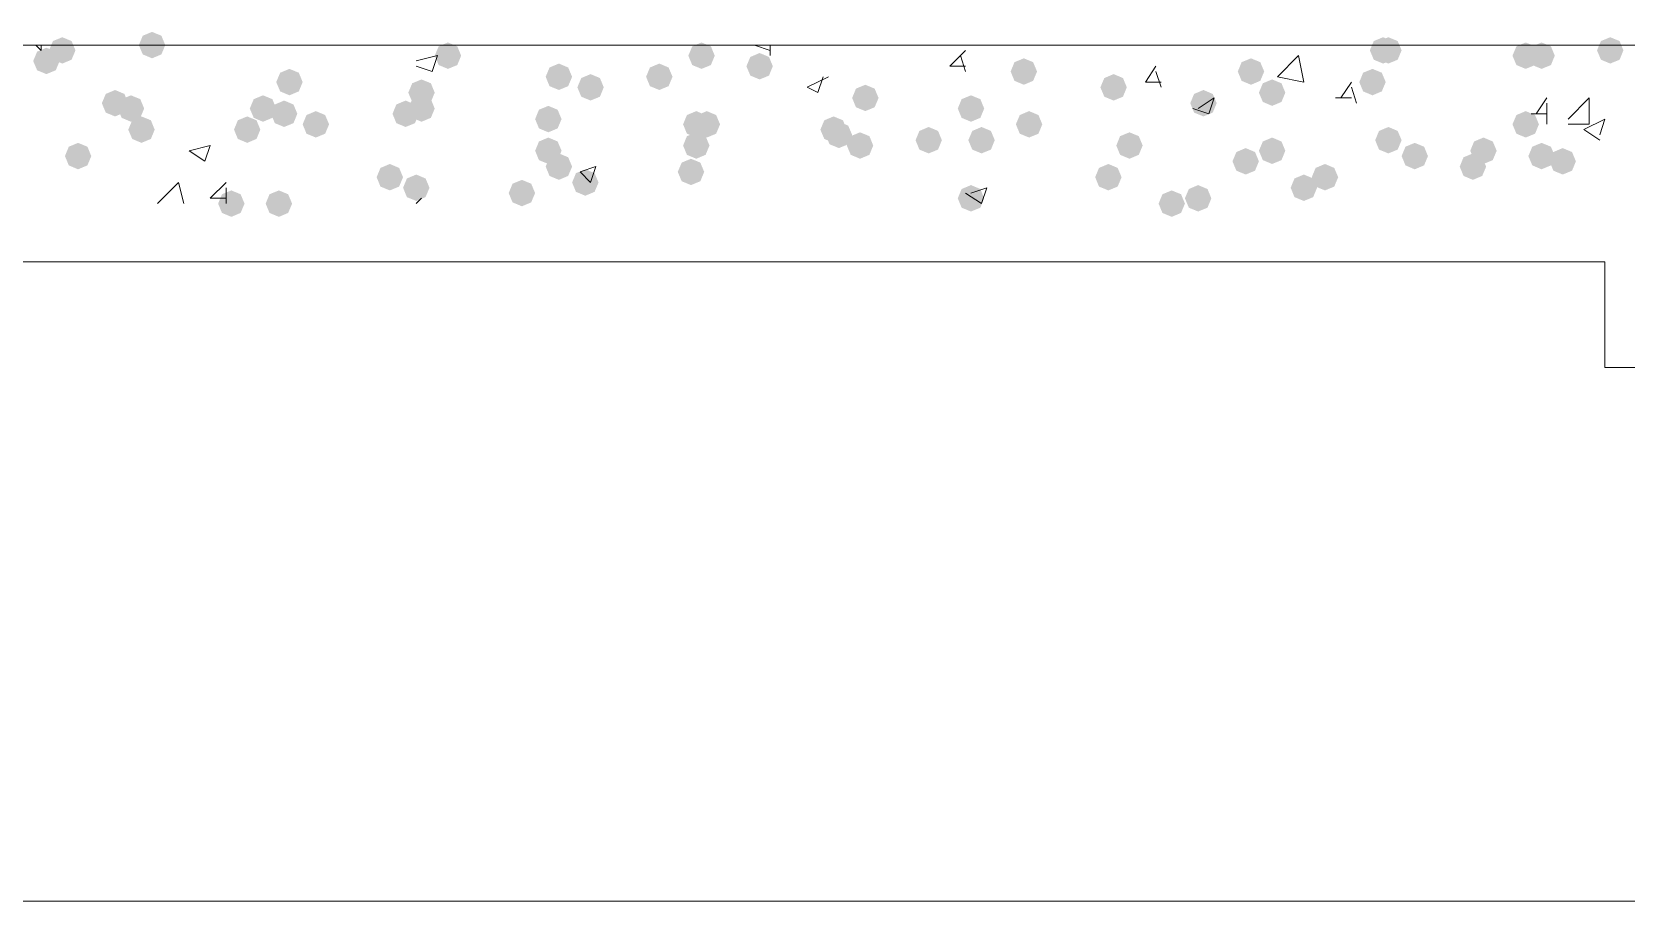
# Model space of a CAD drawing. Header units: millimetres. Extents: x 29 to 95071, y 20 to 67221.
# Drawn here: x 17180 to 18676, y 46304 to 47119 of the extents above; entities that cross this region are included whole.
import ezdxf

# ---------------------------------------------------------------- set-up
doc = ezdxf.new("R2010")
doc.units = ezdxf.units.MM

msp = doc.modelspace()

# ---------------------------------------------------------------- hatches: boundary and pattern name
h = msp.add_hatch(color=7)
h.dxf.hatch_style = 2
h.paths.add_polyline_path([(17208.5, 47089.6), (17199.7, 47093.2), (17196.1, 47102), (17199.7, 47110.7), (17208.5, 47114.3), (17217.2, 47110.7), (17220.9, 47102), (17217.2, 47093.2)])
h = msp.add_hatch(color=7)
h.dxf.hatch_style = 2
h.paths.add_polyline_path([(17292.7, 47094.5), (17284, 47098.2), (17280.3, 47106.9), (17284, 47115.7), (17292.7, 47119.3), (17301.5, 47115.7), (17305.1, 47106.9), (17301.5, 47098.2)])
h = msp.add_hatch(color=7)
h.dxf.hatch_style = 2
h.paths.add_polyline_path([(18447.6, 47089.6), (18438.9, 47093.2), (18435.2, 47102), (18438.9, 47110.7), (18447.6, 47114.3), (18456.4, 47110.7), (18460, 47102), (18456.4, 47093.2)])
h = msp.add_hatch(color=7)
h.dxf.hatch_style = 2
h.paths.add_polyline_path([(18452.6, 47089.6), (18443.8, 47093.2), (18440.2, 47102), (18443.8, 47110.7), (18452.6, 47114.3), (18461.3, 47110.7), (18465, 47102), (18461.3, 47093.2)])
h = msp.add_hatch(color=7)
h.dxf.hatch_style = 2
h.paths.add_polyline_path([(18660.7, 47089.6), (18652, 47093.2), (18648.3, 47102), (18652, 47110.7), (18660.7, 47114.3), (18669.5, 47110.7), (18673.1, 47102), (18669.5, 47093.2)])
h = msp.add_hatch(color=7)
h.dxf.hatch_style = 2
h.paths.add_polyline_path([(17193.6, 47079.7), (17184.9, 47083.3), (17181.2, 47092), (17184.9, 47100.8), (17193.6, 47104.4), (17202.4, 47100.8), (17206, 47092), (17202.4, 47083.3)])
h = msp.add_hatch(color=7)
h.dxf.hatch_style = 2
h.paths.add_polyline_path([(17570.3, 47084.6), (17561.6, 47088.2), (17557.9, 47097), (17561.6, 47105.7), (17570.3, 47109.4), (17579.1, 47105.7), (17582.7, 47097), (17579.1, 47088.2)])
h = msp.add_hatch(color=7)
h.dxf.hatch_style = 2
h.paths.add_polyline_path([(17808.2, 47084.6), (17799.5, 47088.2), (17795.8, 47097), (17799.5, 47105.7), (17808.2, 47109.4), (17817, 47105.7), (17820.6, 47097), (17817, 47088.2)])
h = msp.add_hatch(color=7)
h.dxf.hatch_style = 2
h.paths.add_polyline_path([(17862.7, 47074.7), (17854, 47078.3), (17850.3, 47087.1), (17854, 47095.8), (17862.7, 47099.5), (17871.5, 47095.8), (17875.1, 47087.1), (17871.5, 47078.3)])
h = msp.add_hatch(color=7)
h.dxf.hatch_style = 2
h.paths.add_polyline_path([(18581.4, 47084.6), (18572.7, 47088.2), (18569, 47097), (18572.7, 47105.7), (18581.4, 47109.4), (18590.2, 47105.7), (18593.8, 47097), (18590.2, 47088.2)])
h = msp.add_hatch(color=7)
h.dxf.hatch_style = 2
h.paths.add_polyline_path([(18596.3, 47084.6), (18587.6, 47088.2), (18583.9, 47097), (18587.6, 47105.7), (18596.3, 47109.4), (18605.1, 47105.7), (18608.7, 47097), (18605.1, 47088.2)])
h = msp.add_hatch(color=7)
h.dxf.hatch_style = 2
h.paths.add_polyline_path([(17421.6, 47059.8), (17412.9, 47063.5), (17409.2, 47072.2), (17412.9, 47081), (17421.6, 47084.6), (17430.4, 47081), (17434, 47072.2), (17430.4, 47063.5)])
h = msp.add_hatch(color=7)
h.dxf.hatch_style = 2
h.paths.add_polyline_path([(17674.4, 47064.8), (17665.6, 47068.4), (17662, 47077.2), (17665.6, 47085.9), (17674.4, 47089.6), (17683.1, 47085.9), (17686.8, 47077.2), (17683.1, 47068.4)])
h = msp.add_hatch(color=7)
h.dxf.hatch_style = 2
h.paths.add_polyline_path([(17768.6, 47064.8), (17759.8, 47068.4), (17756.2, 47077.2), (17759.8, 47085.9), (17768.6, 47089.6), (17777.3, 47085.9), (17781, 47077.2), (17777.3, 47068.4)])
h = msp.add_hatch(color=7)
h.dxf.hatch_style = 2
h.paths.add_polyline_path([(18110.6, 47069.7), (18101.8, 47073.4), (18098.2, 47082.1), (18101.8, 47090.9), (18110.6, 47094.5), (18119.3, 47090.9), (18123, 47082.1), (18119.3, 47073.4)])
h = msp.add_hatch(color=7)
h.dxf.hatch_style = 2
h.paths.add_polyline_path([(18323.7, 47069.7), (18314.9, 47073.4), (18311.3, 47082.1), (18314.9, 47090.9), (18323.7, 47094.5), (18332.4, 47090.9), (18336.1, 47082.1), (18332.4, 47073.4)])
h = msp.add_hatch(color=7)
h.dxf.hatch_style = 2
h.paths.add_polyline_path([(18437.7, 47059.8), (18428.9, 47063.5), (18425.3, 47072.2), (18428.9, 47081), (18437.7, 47084.6), (18446.4, 47081), (18450.1, 47072.2), (18446.4, 47063.5)])
h = msp.add_hatch(color=7)
h.dxf.hatch_style = 2
h.paths.add_polyline_path([(17545.5, 47049.9), (17536.8, 47053.6), (17533.1, 47062.3), (17536.8, 47071.1), (17545.5, 47074.7), (17554.3, 47071.1), (17557.9, 47062.3), (17554.3, 47053.6)])
h = msp.add_hatch(color=7)
h.dxf.hatch_style = 2
h.paths.add_polyline_path([(17704.1, 47054.9), (17695.4, 47058.5), (17691.7, 47067.3), (17695.4, 47076), (17704.1, 47079.7), (17712.9, 47076), (17716.5, 47067.3), (17712.9, 47058.5)])
h = msp.add_hatch(color=7)
h.dxf.hatch_style = 2
h.paths.add_polyline_path([(17961.9, 47045), (17953.1, 47048.6), (17949.5, 47057.3), (17953.1, 47066.1), (17961.9, 47069.7), (17970.6, 47066.1), (17974.3, 47057.3), (17970.6, 47048.6)])
h = msp.add_hatch(color=7)
h.dxf.hatch_style = 2
h.paths.add_polyline_path([(18194.8, 47054.9), (18186.1, 47058.5), (18182.4, 47067.3), (18186.1, 47076), (18194.8, 47079.7), (18203.6, 47076), (18207.2, 47067.3), (18203.6, 47058.5)])
h = msp.add_hatch(color=7)
h.dxf.hatch_style = 2
h.paths.add_polyline_path([(18343.5, 47049.9), (18334.8, 47053.6), (18331.1, 47062.3), (18334.8, 47071.1), (18343.5, 47074.7), (18352.3, 47071.1), (18355.9, 47062.3), (18352.3, 47053.6)])
h = msp.add_hatch(color=7)
h.dxf.hatch_style = 2
h.paths.add_polyline_path([(17258, 47040), (17249.3, 47043.6), (17245.6, 47052.4), (17249.3, 47061.1), (17258, 47064.8), (17266.8, 47061.1), (17270.4, 47052.4), (17266.8, 47043.6)])
h = msp.add_hatch(color=7)
h.dxf.hatch_style = 2
h.paths.add_polyline_path([(17272.9, 47035), (17264.2, 47038.7), (17260.5, 47047.4), (17264.2, 47056.2), (17272.9, 47059.8), (17281.7, 47056.2), (17285.3, 47047.4), (17281.7, 47038.7)])
h = msp.add_hatch(color=7)
h.dxf.hatch_style = 2
h.paths.add_polyline_path([(17396.8, 47035), (17388.1, 47038.7), (17384.4, 47047.4), (17388.1, 47056.2), (17396.8, 47059.8), (17405.6, 47056.2), (17409.2, 47047.4), (17405.6, 47038.7)])
h = msp.add_hatch(color=7)
h.dxf.hatch_style = 2
h.paths.add_polyline_path([(17416.6, 47030.1), (17407.9, 47033.7), (17404.3, 47042.5), (17407.9, 47051.2), (17416.6, 47054.9), (17425.4, 47051.2), (17429, 47042.5), (17425.4, 47033.7)])
h = msp.add_hatch(color=7)
h.dxf.hatch_style = 2
h.paths.add_polyline_path([(17530.6, 47030.1), (17521.9, 47033.7), (17518.3, 47042.5), (17521.9, 47051.2), (17530.6, 47054.9), (17539.4, 47051.2), (17543, 47042.5), (17539.4, 47033.7)])
h = msp.add_hatch(color=7)
h.dxf.hatch_style = 2
h.paths.add_polyline_path([(17545.5, 47035), (17536.8, 47038.7), (17533.1, 47047.4), (17536.8, 47056.2), (17545.5, 47059.8), (17554.3, 47056.2), (17557.9, 47047.4), (17554.3, 47038.7)])
h = msp.add_hatch(color=7)
h.dxf.hatch_style = 2
h.paths.add_polyline_path([(18061, 47035), (18052.2, 47038.7), (18048.6, 47047.4), (18052.2, 47056.2), (18061, 47059.8), (18069.8, 47056.2), (18073.4, 47047.4), (18069.8, 47038.7)])
h = msp.add_hatch(color=7)
h.dxf.hatch_style = 2
h.paths.add_polyline_path([(18279.1, 47040), (18270.3, 47043.6), (18266.7, 47052.4), (18270.3, 47061.1), (18279.1, 47064.8), (18287.8, 47061.1), (18291.5, 47052.4), (18287.8, 47043.6)])
h = msp.add_hatch(color=7)
h.dxf.hatch_style = 2
h.paths.add_polyline_path([(17282.8, 47015.2), (17274.1, 47018.9), (17270.4, 47027.6), (17274.1, 47036.4), (17282.8, 47040), (17291.6, 47036.4), (17295.2, 47027.6), (17291.6, 47018.9)])
h = msp.add_hatch(color=7)
h.dxf.hatch_style = 2
h.paths.add_polyline_path([(17382, 47015.2), (17373.2, 47018.9), (17369.6, 47027.6), (17373.2, 47036.4), (17382, 47040), (17390.7, 47036.4), (17394.3, 47027.6), (17390.7, 47018.9)])
h = msp.add_hatch(color=7)
h.dxf.hatch_style = 2
h.paths.add_polyline_path([(17446.4, 47020.2), (17437.6, 47023.8), (17434, 47032.6), (17437.6, 47041.3), (17446.4, 47045), (17455.1, 47041.3), (17458.8, 47032.6), (17455.1, 47023.8)])
h = msp.add_hatch(color=7)
h.dxf.hatch_style = 2
h.paths.add_polyline_path([(17664.5, 47025.1), (17655.7, 47028.8), (17652.1, 47037.5), (17655.7, 47046.3), (17664.5, 47049.9), (17673.2, 47046.3), (17676.9, 47037.5), (17673.2, 47028.8)])
h = msp.add_hatch(color=7)
h.dxf.hatch_style = 2
h.paths.add_polyline_path([(17803.3, 47020.2), (17794.5, 47023.8), (17790.9, 47032.6), (17794.5, 47041.3), (17803.3, 47045), (17812, 47041.3), (17815.7, 47032.6), (17812, 47023.8)])
h = msp.add_hatch(color=7)
h.dxf.hatch_style = 2
h.paths.add_polyline_path([(17813.2, 47020.2), (17804.4, 47023.8), (17800.8, 47032.6), (17804.4, 47041.3), (17813.2, 47045), (17821.9, 47041.3), (17825.6, 47032.6), (17821.9, 47023.8)])
h = msp.add_hatch(color=7)
h.dxf.hatch_style = 2
h.paths.add_polyline_path([(17932.1, 47015.2), (17923.4, 47018.9), (17919.7, 47027.6), (17923.4, 47036.4), (17932.1, 47040), (17940.9, 47036.4), (17944.5, 47027.6), (17940.9, 47018.9)])
h = msp.add_hatch(color=7)
h.dxf.hatch_style = 2
h.paths.add_polyline_path([(18115.5, 47020.2), (18106.8, 47023.8), (18103.1, 47032.6), (18106.8, 47041.3), (18115.5, 47045), (18124.3, 47041.3), (18127.9, 47032.6), (18124.3, 47023.8)])
h = msp.add_hatch(color=7)
h.dxf.hatch_style = 2
h.paths.add_polyline_path([(18581.4, 47020.2), (18572.7, 47023.8), (18569, 47032.6), (18572.7, 47041.3), (18581.4, 47045), (18590.2, 47041.3), (18593.8, 47032.6), (18590.2, 47023.8)])
h = msp.add_hatch(color=7)
h.dxf.hatch_style = 2
h.paths.add_polyline_path([(17803.3, 47000.3), (17794.5, 47004), (17790.9, 47012.7), (17794.5, 47021.5), (17803.3, 47025.1), (17812, 47021.5), (17815.7, 47012.7), (17812, 47004)])
h = msp.add_hatch(color=7)
h.dxf.hatch_style = 2
h.paths.add_polyline_path([(17937.1, 47010.3), (17928.3, 47013.9), (17924.7, 47022.7), (17928.3, 47031.4), (17937.1, 47035), (17945.8, 47031.4), (17949.5, 47022.7), (17945.8, 47013.9)])
h = msp.add_hatch(color=7)
h.dxf.hatch_style = 2
h.paths.add_polyline_path([(17956.9, 47000.3), (17948.2, 47004), (17944.5, 47012.7), (17948.2, 47021.5), (17956.9, 47025.1), (17965.7, 47021.5), (17969.3, 47012.7), (17965.7, 47004)])
h = msp.add_hatch(color=7)
h.dxf.hatch_style = 2
h.paths.add_polyline_path([(18021.3, 47005.3), (18012.6, 47008.9), (18009, 47017.7), (18012.6, 47026.4), (18021.3, 47030.1), (18030.1, 47026.4), (18033.7, 47017.7), (18030.1, 47008.9)])
h = msp.add_hatch(color=7)
h.dxf.hatch_style = 2
h.paths.add_polyline_path([(18070.9, 47005.3), (18062.2, 47008.9), (18058.5, 47017.7), (18062.2, 47026.4), (18070.9, 47030.1), (18079.7, 47026.4), (18083.3, 47017.7), (18079.7, 47008.9)])
h = msp.add_hatch(color=7)
h.dxf.hatch_style = 2
h.paths.add_polyline_path([(18209.7, 47000.3), (18200.9, 47004), (18197.3, 47012.7), (18200.9, 47021.5), (18209.7, 47025.1), (18218.4, 47021.5), (18222.1, 47012.7), (18218.4, 47004)])
h = msp.add_hatch(color=7)
h.dxf.hatch_style = 2
h.paths.add_polyline_path([(18452.6, 47005.3), (18443.8, 47008.9), (18440.2, 47017.7), (18443.8, 47026.4), (18452.6, 47030.1), (18461.3, 47026.4), (18465, 47017.7), (18461.3, 47008.9)])
h = msp.add_hatch(color=7)
h.dxf.hatch_style = 2
h.paths.add_polyline_path([(17223.3, 46990.4), (17214.6, 46994.1), (17211, 47002.8), (17214.6, 47011.6), (17223.3, 47015.2), (17232.1, 47011.6), (17235.7, 47002.8), (17232.1, 46994.1)])
h = msp.add_hatch(color=7)
h.dxf.hatch_style = 2
h.paths.add_polyline_path([(17664.5, 46995.4), (17655.7, 46999), (17652.1, 47007.8), (17655.7, 47016.5), (17664.5, 47020.2), (17673.2, 47016.5), (17676.9, 47007.8), (17673.2, 46999)])
h = msp.add_hatch(color=7)
h.dxf.hatch_style = 2
h.paths.add_polyline_path([(18318.7, 46985.5), (18310, 46989.1), (18306.3, 46997.9), (18310, 47006.6), (18318.7, 47010.3), (18327.5, 47006.6), (18331.1, 46997.9), (18327.5, 46989.1)])
h = msp.add_hatch(color=7)
h.dxf.hatch_style = 2
h.paths.add_polyline_path([(18343.5, 46995.4), (18334.8, 46999), (18331.1, 47007.8), (18334.8, 47016.5), (18343.5, 47020.2), (18352.3, 47016.5), (18355.9, 47007.8), (18352.3, 46999)])
h = msp.add_hatch(color=7)
h.dxf.hatch_style = 2
h.paths.add_polyline_path([(18477.3, 46990.4), (18468.6, 46994.1), (18465, 47002.8), (18468.6, 47011.6), (18477.3, 47015.2), (18486.1, 47011.6), (18489.7, 47002.8), (18486.1, 46994.1)])
h = msp.add_hatch(color=7)
h.dxf.hatch_style = 2
h.paths.add_polyline_path([(18541.8, 46995.4), (18533, 46999), (18529.4, 47007.8), (18533, 47016.5), (18541.8, 47020.2), (18550.5, 47016.5), (18554.2, 47007.8), (18550.5, 46999)])
h = msp.add_hatch(color=7)
h.dxf.hatch_style = 2
h.paths.add_polyline_path([(18596.3, 46990.4), (18587.6, 46994.1), (18583.9, 47002.8), (18587.6, 47011.6), (18596.3, 47015.2), (18605.1, 47011.6), (18608.7, 47002.8), (18605.1, 46994.1)])
h = msp.add_hatch(color=7)
h.dxf.hatch_style = 2
h.paths.add_polyline_path([(18616.1, 46985.5), (18607.4, 46989.1), (18603.7, 46997.9), (18607.4, 47006.6), (18616.1, 47010.3), (18624.9, 47006.6), (18628.5, 46997.9), (18624.9, 46989.1)])
h = msp.add_hatch(color=7)
h.dxf.hatch_style = 2
h.paths.add_polyline_path([(17515.8, 46970.6), (17507, 46974.2), (17503.4, 46983), (17507, 46991.7), (17515.8, 46995.4), (17524.5, 46991.7), (17528.2, 46983), (17524.5, 46974.2)])
h = msp.add_hatch(color=7)
h.dxf.hatch_style = 2
h.paths.add_polyline_path([(17674.4, 46980.5), (17665.6, 46984.2), (17662, 46992.9), (17665.6, 47001.7), (17674.4, 47005.3), (17683.1, 47001.7), (17686.8, 46992.9), (17683.1, 46984.2)])
h = msp.add_hatch(color=7)
h.dxf.hatch_style = 2
h.paths.add_polyline_path([(17798.3, 46975.6), (17789.6, 46979.2), (17785.9, 46988), (17789.6, 46996.7), (17798.3, 47000.3), (17807.1, 46996.7), (17810.7, 46988), (17807.1, 46979.2)])
h = msp.add_hatch(color=7)
h.dxf.hatch_style = 2
h.paths.add_polyline_path([(18189.9, 46970.6), (18181.1, 46974.2), (18177.5, 46983), (18181.1, 46991.7), (18189.9, 46995.4), (18198.6, 46991.7), (18202.3, 46983), (18198.6, 46974.2)])
h = msp.add_hatch(color=7)
h.dxf.hatch_style = 2
h.paths.add_polyline_path([(18393.1, 46970.6), (18384.3, 46974.2), (18380.7, 46983), (18384.3, 46991.7), (18393.1, 46995.4), (18401.8, 46991.7), (18405.5, 46983), (18401.8, 46974.2)])
h = msp.add_hatch(color=7)
h.dxf.hatch_style = 2
h.paths.add_polyline_path([(18531.9, 46980.5), (18523.1, 46984.2), (18519.5, 46992.9), (18523.1, 47001.7), (18531.9, 47005.3), (18540.6, 47001.7), (18544.3, 46992.9), (18540.6, 46984.2)])
h = msp.add_hatch(color=7)
h.dxf.hatch_style = 2
h.paths.add_polyline_path([(17540.6, 46960.7), (17531.8, 46964.3), (17528.2, 46973.1), (17531.8, 46981.8), (17540.6, 46985.5), (17549.3, 46981.8), (17553, 46973.1), (17549.3, 46964.3)])
h = msp.add_hatch(color=7)
h.dxf.hatch_style = 2
h.paths.add_polyline_path([(17639.7, 46955.7), (17630.9, 46959.4), (17627.3, 46968.1), (17630.9, 46976.9), (17639.7, 46980.5), (17648.4, 46976.9), (17652.1, 46968.1), (17648.4, 46959.4)])
h = msp.add_hatch(color=7)
h.dxf.hatch_style = 2
h.paths.add_polyline_path([(17699.2, 46965.6), (17690.4, 46969.3), (17686.8, 46978), (17690.4, 46986.8), (17699.2, 46990.4), (17707.9, 46986.8), (17711.6, 46978), (17707.9, 46969.3)])
h = msp.add_hatch(color=7)
h.dxf.hatch_style = 2
h.paths.add_polyline_path([(18373.3, 46960.7), (18364.5, 46964.3), (18360.9, 46973.1), (18364.5, 46981.8), (18373.3, 46985.5), (18382, 46981.8), (18385.7, 46973.1), (18382, 46964.3)])
h = msp.add_hatch(color=7)
h.dxf.hatch_style = 2
h.paths.add_polyline_path([(17367.1, 46945.8), (17358.3, 46949.5), (17354.7, 46958.2), (17358.3, 46967), (17367.1, 46970.6), (17375.8, 46967), (17379.5, 46958.2), (17375.8, 46949.5)])
h = msp.add_hatch(color=7)
h.dxf.hatch_style = 2
h.paths.add_polyline_path([(17411.7, 46945.8), (17402.9, 46949.5), (17399.3, 46958.2), (17402.9, 46967), (17411.7, 46970.6), (17420.4, 46967), (17424.1, 46958.2), (17420.4, 46949.5)])
h = msp.add_hatch(color=7)
h.dxf.hatch_style = 2
h.paths.add_polyline_path([(18061, 46950.8), (18052.2, 46954.4), (18048.6, 46963.2), (18052.2, 46971.9), (18061, 46975.6), (18069.8, 46971.9), (18073.4, 46963.2), (18069.8, 46954.4)])
h = msp.add_hatch(color=7)
h.dxf.hatch_style = 2
h.paths.add_polyline_path([(18249.3, 46945.8), (18240.6, 46949.5), (18237, 46958.2), (18240.6, 46967), (18249.3, 46970.6), (18258.1, 46967), (18261.7, 46958.2), (18258.1, 46949.5)])
h = msp.add_hatch(color=7)
h.dxf.hatch_style = 2
h.paths.add_polyline_path([(18274.1, 46950.8), (18265.4, 46954.4), (18261.7, 46963.2), (18265.4, 46971.9), (18274.1, 46975.6), (18282.9, 46971.9), (18286.5, 46963.2), (18282.9, 46954.4)])

# ---------------------------------------------------------------- linework, layer by layer
at = {"color": 7, "lineweight": 0}
for points in [[(13957, 47106.9), (18854, 47106.9)], [(17183.7, 47106.9), (17188.6, 47102)], [(17188.6, 47102), (17188.6, 47106.9)], [(17857.8, 47106.9), (17862.7, 47106.9)], [(17857.8, 47106.9), (17872.7, 47102)], [(17872.7, 47097), (17872.7, 47106.9)], [(18041.2, 47087.1), (18056, 47102)], [(18655.8, 46804.6), (18854, 46804.6), (18854, 47106.9)], [(17540.6, 47092), (17560.4, 47097)], [(17540.6, 47087.1), (17555.4, 47082.1)], [(17555.4, 47082.1), (17560.4, 47097)], [(18041.2, 47087.1), (18056, 47087.1)], [(18056, 47082.1), (18051.1, 47097)], [(18224.6, 47072.2), (18234.5, 47087.1)], [(18348.5, 47077.2), (18368.3, 47097)], [(18373.3, 47072.2), (18368.3, 47097)], [(17907.3, 47067.3), (17927.2, 47077.2)], [(17917.3, 47062.3), (17922.2, 47077.2)], [(18224.6, 47072.2), (18239.4, 47072.2)], [(18239.4, 47067.3), (18234.5, 47082.1)], [(18348.5, 47077.2), (18373.3, 47072.2)], [(18408, 47057.3), (18417.9, 47072.2)], [(17907.3, 47067.3), (17917.3, 47062.3)], [(18274.1, 47047.4), (18289, 47057.3)], [(18284, 47042.5), (18289, 47057.3)], [(18403, 47057.3), (18417.9, 47057.3)], [(18422.8, 47052.4), (18417.9, 47067.3)], [(18591.3, 47042.5), (18601.3, 47057.3)], [(18621.1, 47037.5), (18640.9, 47057.3)], [(18640.9, 47032.6), (18640.9, 47057.3)], [(18269.2, 47047.4), (18284, 47042.5)], [(18586.4, 47042.5), (18601.3, 47042.5)], [(18601.3, 47032.6), (18601.3, 47052.4)], [(18621.1, 47032.6), (18640.9, 47032.6)], [(18636, 47027.6), (18655.8, 47037.5)], [(18636, 47027.6), (18650.8, 47017.7)], [(18650.8, 47022.7), (18655.8, 47037.5)], [(17327.4, 47007.8), (17347.3, 47012.7)], [(17342.3, 46997.9), (17347.3, 47012.7)], [(17327.4, 47007.8), (17342.3, 46997.9)], [(17694.2, 46988), (17709.1, 46992.9)], [(17704.1, 46978), (17709.1, 46992.9)], [(17297.7, 46958.2), (17317.5, 46978)], [(17322.5, 46958.2), (17317.5, 46978)], [(17347.3, 46963.2), (17362.1, 46978)], [(17694.2, 46988), (17704.1, 46978)], [(17347.3, 46963.2), (17362.1, 46963.2)], [(17362.1, 46958.2), (17362.1, 46973.1)], [(17540.6, 46958.2), (17545.5, 46963.2)], [(18056, 46968.1), (18070.9, 46958.2)], [(18061, 46968.1), (18075.9, 46973.1)], [(18070.9, 46958.2), (18075.9, 46973.1)], [(18655.8, 46804.6), (18655.8, 46903.7), (16911.1, 46903.7)], [(16911.1, 46304), (21907.3, 46304)]]:
    msp.add_lwpolyline(points, dxfattribs=at)

doc.saveas('drawing.dxf')
